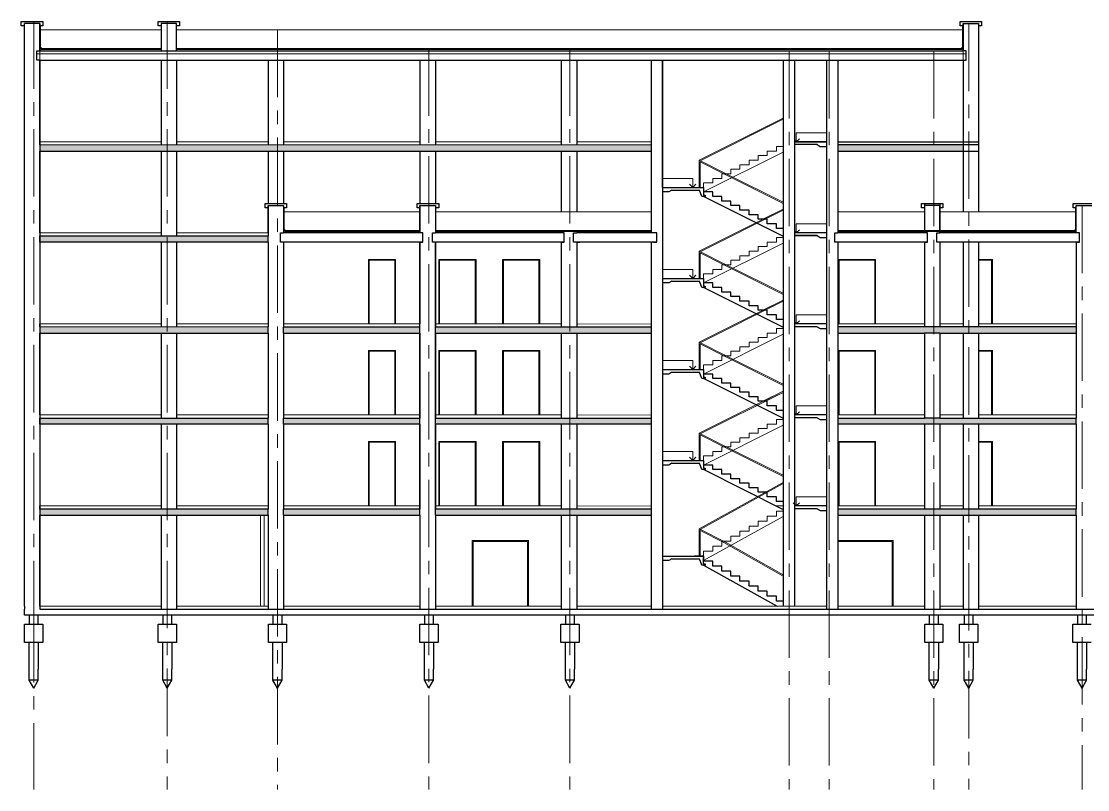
# Model space of a CAD drawing. Header units: millimetres. Extents: x -689206 to 4969298, y -1019800 to 703299.
# Drawn here: x -11501 to 23673, y -715104 to -689779 of the extents above; entities that cross this region are included whole.
import ezdxf

# ---------------------------------------------------------------- set-up
doc = ezdxf.new("R2010")
doc.units = ezdxf.units.MM
doc.linetypes.add('осеваяX2', pattern=[101.6, 63.5, -12.7, 12.7, -12.7])
doc.layers.add('РАЗМЕРЫ', color=7, linetype='Continuous', lineweight=9)
doc.layers.add('разрез1-1', color=7, linetype='Continuous')
pattern_1 = [(45, (-66165.89, -153604.33), (33.6759605, 123.478522), [158.75, -31.75, 0, -31.75])]

msp = doc.modelspace()

# ---------------------------------------------------------------- hatches: boundary and pattern name
at = {"layer": 'РАЗМЕРЫ', "lineweight": 15, "ltscale": 35}
h = msp.add_hatch(dxfattribs=at)
h.set_pattern_fill('ANSI36', color=256, scale=20)
h.set_pattern_definition(pattern_1)
h.paths.add_polyline_path([(-3361.7, -696854.3), (-10891.1, -696854.3), (-10891.1, -697054.3), (-3361.7, -697054.3)])
h.paths.add_polyline_path([(9273.8, -693857.1), (-10891.1, -693854.3), (-10891.1, -694054.3), (9273.8, -694054.3)])
h.paths.add_polyline_path([(19565.7, -693854.3), (15433.8, -693854.3), (15433.8, -694054.3), (19565.7, -694054.3)])
at = {"layer": 'РАЗМЕРЫ', "lineweight": 25, "ltscale": 35}
h = msp.add_hatch(dxfattribs=at)
h.set_pattern_fill('ANSI36', color=256, scale=20)
h.set_pattern_definition(pattern_1)
h.paths.add_polyline_path([(-3361.7, -705854.6), (-10891.1, -705854.3), (-10891.1, -706054.3), (-3361.7, -706055.2), (-3361.7, -706054.3)])
h.paths.add_polyline_path([(1648.3, -705854.8), (-2851.7, -705854.6), (-2851.7, -706054.3), (-2851.7, -706055.2), (1648.3, -706055.7)])
h.paths.add_polyline_path([(9273.8, -705855.1), (2166.3, -705854.8), (2166.3, -706055.8), (9273.8, -706056.6)])
h.paths.add_polyline_path([(9273.8, -702856.7), (2166.3, -702855.9), (2166.3, -703055.9), (9273.8, -703056.7)])
h.paths.add_polyline_path([(1648.3, -702855.8), (-2851.7, -702855.3), (-2851.7, -703055.3), (1648.3, -703055.8)])
h.paths.add_polyline_path([(-3361.7, -702855.2), (-10891.1, -702854.3), (-10891.1, -703054.3), (-3361.7, -703055.2), (-3361.7, -703054.3)])
h.paths.add_polyline_path([(-3361.7, -699855.3), (-10891.1, -699854.3), (-10891.1, -700054.3), (-3361.7, -700054.3)])
h.paths.add_polyline_path([(1648.3, -699855.9), (-2851.7, -699855.3), (-2851.7, -700054.3), (1648.3, -700054.3)])
h.paths.add_polyline_path([(9273.8, -699856.8), (2166.3, -699856), (2166.3, -700054.3), (9273.8, -700054.3)])
h = msp.add_hatch(dxfattribs=at)
h.set_pattern_fill('ANSI36', color=256, scale=20)
h.set_pattern_definition(pattern_1)
h.paths.add_polyline_path([(23298.4, -699854.3), (18798.3, -699854.3), (18288.3, -699854.3), (15433.8, -699854.3), (15433.8, -700054.3), (18288.3, -700054.3), (18798.3, -700054.3), (23298.4, -700054.3)])
h.paths.add_polyline_path([(23298.4, -702854.3), (18798.3, -702854.3), (18288.3, -702854.3), (15433.8, -702854.3), (15433.8, -703054.3), (18288.3, -703054.3), (18798.3, -703054.3), (23298.4, -703054.3)])
h.paths.add_polyline_path([(23298.4, -705854.3), (18229.3, -705854.3), (15433.8, -705854.3), (15433.8, -706054.3), (18798.3, -706054.3), (23298.4, -706054.3)])

# ---------------------------------------------------------------- linework, layer by layer
at = {"layer": 'РАЗМЕРЫ', "linetype": 'ByBlock', "lineweight": 30, "ltscale": 35}
for p, q in [((-11501.1, -689854.3), (-11501.1, -689779.3)), ((-11501.1, -689779.3), (-10891.1, -689779.3)), ((-11501.1, -689929.3), (-11501.1, -689854.3)), ((-11401.1, -689929.3), (-11501.1, -689929.3)), ((-10891.1, -689779.3), (-10791.1, -689779.3)), ((-10791.1, -689929.3), (-10891.1, -689929.3)), ((-10791.1, -689779.3), (-10791.1, -689929.3)), ((-6991.1, -689854.3), (-6991.1, -689779.3)), ((-6991.1, -689779.3), (-6381.1, -689779.3)), ((-6991.1, -689929.3), (-6991.1, -689854.3)), ((-6891.1, -689929.3), (-6991.1, -689929.3)), ((-6381.1, -689779.3), (-6281.1, -689779.3)), ((-6281.1, -689929.3), (-6381.1, -689929.3)), ((-6281.1, -689779.3), (-6281.1, -689929.3)), ((19465.7, -689854.3), (19465.7, -689779.3)), ((19465.7, -689779.3), (20075.7, -689779.3)), ((19465.7, -689929.3), (19465.7, -689854.3)), ((19565.7, -689929.3), (19465.7, -689929.3)), ((20075.7, -689779.3), (20175.7, -689779.3)), ((20175.7, -689929.3), (20075.7, -689929.3)), ((20175.7, -689779.3), (20175.7, -689929.3)), ((-3461.7, -695854.3), (-3461.7, -695779.3)), ((-3461.7, -695779.3), (-2851.7, -695779.3)), ((-3461.7, -695929.3), (-3461.7, -695854.3)), ((-3361.7, -695929.3), (-3461.7, -695929.3)), ((-2851.7, -695779.3), (-2751.7, -695779.3)), ((-2751.7, -695929.3), (-2851.7, -695929.3)), ((-2751.7, -695779.3), (-2751.7, -695929.3)), ((1556.3, -695854.3), (1556.3, -695779.3)), ((1556.3, -695779.3), (2166.3, -695779.3)), ((1556.3, -695929.3), (1556.3, -695854.3)), ((1648.3, -695929.3), (1556.3, -695929.3)), ((2166.3, -695779.3), (2266.3, -695779.3)), ((2266.3, -695929.3), (2166.3, -695929.3)), ((2266.3, -695779.3), (2266.3, -695929.3)), ((18188.3, -695854.3), (18188.3, -695779.3)), ((18188.3, -695779.3), (18798.3, -695779.3)), ((18188.3, -695929.3), (18188.3, -695854.3)), ((18288.3, -695929.3), (18188.3, -695929.3)), ((18798.3, -695779.3), (18898.3, -695779.3)), ((18898.3, -695929.3), (18798.3, -695929.3)), ((18898.3, -695779.3), (18898.3, -695929.3)), ((23198.4, -695854.3), (23198.4, -695779.3)), ((23198.4, -695779.3), (23808.4, -695779.3)), ((23198.4, -695929.3), (23198.4, -695854.3)), ((23298.4, -695929.3), (23198.4, -695929.3)), ((11003.8, -707657.1), (11003.8, -707404.3))]:
    msp.add_line(p, q, dxfattribs=at)
at = {"layer": 'РАЗМЕРЫ', "lineweight": 30, "ltscale": 35}
for p, q in [((-11401.1, -709054.3), (-11401.1, -689854.3)), ((-10891.1, -689854.3), (-11401.1, -689854.3)), ((-10891.1, -689854.3), (-10891.1, -690754.3)), ((-10891.1, -690754.3), (-10891.1, -689854.3)), ((-6381.1, -689854.3), (-6891.1, -689854.3)), ((-6891.1, -689854.3), (-6891.1, -690754.3)), ((-6381.1, -690754.3), (-6381.1, -689854.3)), ((19565.7, -689854.3), (20075.7, -689854.3)), ((19565.7, -689929.3), (19565.7, -689854.3)), ((19565.7, -689854.3), (19565.7, -690754.3)), ((20075.7, -689854.3), (20075.7, -696054.3)), ((-10991.1, -691054.3), (-10991.1, -690754.3)), ((-10991.1, -690754.3), (-10891.1, -690754.3)), ((-10891.1, -690754.3), (-10891.1, -690654.3)), ((-10891.1, -690754.3), (-6381.1, -690754.3)), ((-6381.1, -690754.3), (-2851.7, -690754.3)), ((-2851.7, -690754.3), (19565.7, -690754.3)), ((19565.7, -690754.3), (19565.7, -690654.3)), ((19665.7, -690754.3), (19565.7, -690754.3)), ((19665.7, -691054.3), (19665.7, -690754.3)), ((-10891.1, -691054.3), (-10991.1, -691054.3)), ((-10891.1, -691054.3), (-10891.1, -709054.3)), ((-10891.1, -693754.3), (-10891.1, -691054.3)), ((-10891.1, -691054.3), (19565.7, -691054.3)), ((-6891.1, -691054.3), (-6891.1, -693854.3)), ((-6381.1, -691054.3), (-6381.1, -693854.3)), ((-3361.7, -691054.3), (-3361.7, -693854.3)), ((-2851.7, -691054.3), (-2851.7, -693854.3)), ((1648.3, -691054.3), (1648.3, -693854.3)), ((2166.3, -691054.3), (2166.3, -693854.3)), ((6308.3, -691054.3), (6308.3, -693854.3)), ((6818.3, -691054.3), (6818.3, -693854.3)), ((9273.8, -691054.3), (9273.8, -696754.3)), ((9653.8, -695254.3), (9653.8, -691054.3)), ((9653.8, -691054.3), (9653.8, -709054.3)), ((13624.1, -691054.3), (13624.1, -709054.3)), ((13625.1, -691054.3), (13625.1, -709054.3)), ((14002.5, -691054.3), (14002.5, -709054.3)), ((15053.8, -691054.3), (15053.8, -709054.3)), ((15433.8, -691054.3), (15433.8, -696754.3)), ((19565.7, -691054.3), (19565.7, -696054.3)), ((19565.7, -691054.3), (19665.7, -691054.3)), ((-10891.1, -693854.3), (-10891.1, -693754.3)), ((9273.8, -693857.1), (-10891.1, -693854.3)), ((13624.1, -693754.3), (13625.1, -693754.3)), ((14002.5, -693754.3), (15053.8, -693754.3)), ((15433.8, -693754.3), (20075.7, -693754.3)), ((20075.7, -693854.3), (15433.8, -693854.3)), ((-10891.1, -696754.3), (-10891.1, -694054.3)), ((-10891.1, -694054.3), (9273.8, -694054.3)), ((-6891.1, -694054.3), (-6891.1, -696854.3)), ((-6381.1, -694054.3), (-6381.1, -696854.3)), ((-3361.7, -694054.3), (-3361.7, -695779.3)), ((-2851.7, -694054.3), (-2851.7, -695779.3)), ((1648.3, -694054.3), (1648.3, -695779.3)), ((2166.3, -694054.3), (2166.3, -695779.3)), ((6308.3, -694054.3), (6308.3, -696054.3)), ((6818.3, -694054.3), (6818.3, -696054.3)), ((15433.8, -694054.3), (20075.7, -694054.3)), ((-3361.7, -695854.3), (-3361.7, -696854.3)), ((-3361.7, -696754.3), (-3361.7, -695854.3)), ((-3361.7, -695854.3), (-2851.7, -695854.3)), ((-2851.7, -695854.3), (-2851.7, -696754.3)), ((1648.3, -695854.3), (1648.3, -696754.3)), ((1648.3, -696754.3), (1648.3, -695854.3)), ((1648.3, -695854.3), (2166.3, -695854.3)), ((1656.3, -695854.3), (2166.3, -695854.3)), ((2166.3, -695854.3), (2166.3, -696754.3)), ((18288.3, -695779.3), (18288.3, -696754.3)), ((18798.3, -695854.3), (18288.3, -695854.3)), ((18798.3, -695779.3), (18798.3, -696754.3)), ((18798.3, -696754.3), (18798.3, -695854.3)), ((23298.4, -696754.3), (23298.4, -695854.3)), ((23298.4, -695854.3), (23808.4, -695854.3)), ((-2951.7, -697054.3), (-2951.7, -696754.3)), ((-2951.7, -696754.3), (-2851.7, -696754.3)), ((1648.3, -696754.3), (-2851.7, -696754.3)), ((1748.3, -696754.3), (1648.3, -696754.3)), ((1748.3, -697054.3), (1748.3, -696754.3)), ((2066.3, -697054.3), (2066.3, -696754.3)), ((2066.3, -696754.3), (2166.3, -696754.3)), ((6308.3, -696754.3), (2166.3, -696754.3)), ((6408.3, -696754.3), (6308.3, -696754.3)), ((6408.3, -697054.3), (6408.3, -696754.3)), ((6718.3, -697054.3), (6718.3, -696754.3)), ((6718.3, -696754.3), (6818.3, -696754.3)), ((9353.8, -696754.3), (6818.3, -696754.3)), ((9456.5, -696754.3), (9353.8, -696754.3)), ((9456.5, -697054.3), (9456.5, -696754.3)), ((15053.8, -696754.3), (15053.8, -696904.3)), ((15333.8, -697054.3), (15333.8, -696754.3)), ((15333.8, -696754.3), (15433.8, -696754.3)), ((18388.3, -696754.3), (15433.8, -696754.3)), ((18388.3, -697054.3), (18388.3, -696754.3)), ((18698.3, -697054.3), (18698.3, -696754.3)), ((18698.3, -696754.3), (18798.3, -696754.3)), ((23398.4, -696754.3), (18798.3, -696754.3)), ((23398.4, -697054.3), (23398.4, -696754.3)), ((-10891.1, -697054.3), (-10891.1, -696854.3)), ((-10891.1, -696854.3), (-3361.7, -696854.3)), ((-3361.7, -697054.3), (-10891.1, -697054.3)), ((-6891.1, -697054.3), (-6891.1, -699854.3)), ((-6381.1, -697054.3), (-6381.1, -699854.3)), ((-3361.7, -697054.3), (-3361.7, -696854.3)), ((-3361.7, -697054.3), (-3361.7, -699854.3)), ((-2851.7, -697054.3), (-2951.7, -697054.3)), ((-2851.7, -697054.3), (-2851.7, -699854.3)), ((1748.3, -697054.3), (-2851.7, -697054.3)), ((1648.3, -697054.3), (1648.3, -699754.3)), ((1648.3, -697054.3), (1748.3, -697054.3)), ((1648.3, -706055.7), (1648.3, -697054.3)), ((2166.3, -697054.3), (2066.3, -697054.3)), ((2166.3, -697054.3), (2166.3, -699854.3)), ((6408.3, -697054.3), (2166.3, -697054.3)), ((2166.3, -706055.8), (2166.3, -697054.3)), ((6308.3, -697054.3), (6208.3, -697054.3)), ((6308.3, -697054.3), (6308.3, -699854.3)), ((6308.3, -697054.3), (6408.3, -697054.3)), ((9353.8, -697054.3), (6718.3, -697054.3)), ((6818.3, -697054.3), (6718.3, -697054.3)), ((6818.3, -697054.3), (6818.3, -699854.3)), ((6818.3, -697054.3), (6918.3, -697054.3)), ((9273.8, -697054.3), (9273.8, -709054.3)), ((9456.5, -697054.3), (9353.8, -697054.3)), ((9356.5, -697054.3), (9456.5, -697054.3)), ((13625.1, -697054.3), (13624.1, -697054.3)), ((15433.8, -697054.3), (15333.8, -697054.3)), ((18388.3, -697054.3), (15433.8, -697054.3)), ((15433.8, -697054.3), (15433.8, -709054.3)), ((18288.3, -697054.3), (18288.3, -699854.3)), ((18288.3, -697054.3), (18388.3, -697054.3)), ((18798.3, -697054.3), (18698.3, -697054.3)), ((18798.3, -697054.3), (18798.3, -699854.3)), ((23398.4, -697054.3), (18798.3, -697054.3)), ((19565.7, -697054.3), (19565.7, -699854.3)), ((20075.7, -697054.3), (20075.7, -699854.3)), ((23298.4, -697054.3), (23298.4, -699854.3)), ((23298.4, -697054.3), (23398.4, -697054.3)), ((-10891.1, -699854.3), (-10891.1, -699754.3)), ((-3361.7, -699855.3), (-10891.1, -699854.3)), ((-3361.7, -700054.3), (-3361.7, -699855.3)), ((1648.3, -699855.9), (-2851.7, -699855.3)), ((-2851.7, -700054.3), (-2851.7, -699855.3)), ((9273.8, -699856.8), (2166.3, -699856)), ((15053.8, -699753.8), (15053.8, -699903.8)), ((18288.3, -699854.3), (15433.8, -699854.3)), ((18798.3, -699854.3), (18288.3, -699854.3)), ((23298.4, -699854.3), (18798.3, -699854.3)), ((23298.4, -699854.3), (23298.4, -700054.3)), ((-10891.1, -702754.3), (-10891.1, -700054.3)), ((-10891.1, -700054.3), (-3361.7, -700054.3)), ((-6891.1, -700054.3), (-6891.1, -702854.3)), ((-6381.1, -700054.3), (-6381.1, -702854.3)), ((-3361.7, -700054.3), (-3361.7, -702854.3)), ((-2851.7, -700054.3), (-2851.7, -702854.3)), ((-2851.7, -700054.3), (1648.3, -700054.3)), ((1648.3, -700054.3), (1648.3, -702854.3)), ((2166.3, -700054.3), (2166.3, -702854.3)), ((2166.3, -700054.3), (9273.8, -700054.3)), ((6308.3, -700054.3), (6308.3, -702854.3)), ((6818.3, -700054.3), (6818.3, -702854.3)), ((15433.8, -700054.3), (18288.3, -700054.3)), ((18288.3, -700054.3), (18288.3, -702854.3)), ((18798.3, -700054.3), (18288.3, -700054.3)), ((18798.3, -700054.3), (18798.3, -702854.3)), ((18798.3, -700054.3), (23298.4, -700054.3)), ((19565.7, -700054.3), (19565.7, -702854.3)), ((20075.7, -700054.3), (20075.7, -702854.3)), ((23298.4, -700054.3), (23298.4, -702854.3)), ((15053.8, -702753.8), (15053.8, -702903.8)), ((-10891.1, -703054.3), (-10891.1, -702854.3)), ((-10891.1, -702854.3), (-3361.7, -702855.2)), ((-3361.7, -703055.2), (-10891.1, -703054.3)), ((-6891.1, -703054.3), (-6891.1, -705854.3)), ((-6381.1, -703054.3), (-6381.1, -705854.3)), ((-3361.7, -703055.2), (-3361.7, -702855.2)), ((-3361.7, -703054.3), (-3361.7, -705854.3)), ((-2851.7, -703055.3), (-2851.7, -702854.3)), ((-2851.7, -702855.3), (1648.3, -702855.8)), ((-2851.7, -703054.3), (-2851.7, -705854.3)), ((1648.3, -703055.8), (-2851.7, -703055.3)), ((1648.3, -703054.3), (1648.3, -705854.3)), ((2166.3, -702855.9), (9273.8, -702856.7)), ((2166.3, -703054.3), (2166.3, -705854.3)), ((9273.8, -703056.7), (2166.3, -703055.9)), ((6308.3, -703054.3), (6308.3, -705854.3)), ((6818.3, -703054.3), (6818.3, -705854.3)), ((15433.8, -702854.3), (18288.3, -702854.3)), ((18288.3, -703054.3), (15433.8, -703054.3)), ((18798.3, -702854.3), (18288.3, -702854.3)), ((18288.3, -703054.3), (18288.3, -705854.3)), ((18798.3, -703054.3), (18288.3, -703054.3)), ((18798.3, -702854.3), (23298.4, -702854.3)), ((18798.3, -703054.3), (18798.3, -705854.3)), ((23298.4, -703054.3), (18798.3, -703054.3)), ((19565.7, -703054.3), (19565.7, -705854.3)), ((20075.7, -703054.3), (20075.7, -705854.3)), ((23298.4, -703054.3), (23298.4, -702854.3)), ((23298.4, -703054.3), (23298.4, -705854.3)), ((-10891.1, -705854.3), (-10891.1, -705754.3)), ((-3361.7, -705854.6), (-10891.1, -705854.3)), ((-3361.7, -706055.2), (-3361.7, -705854.6)), ((1648.3, -705854.8), (-2851.7, -705854.6)), ((-2851.7, -706054.3), (-2851.7, -705854.6)), ((9273.8, -705855.1), (2166.3, -705854.8)), ((15053.8, -705753.8), (15053.8, -705903.8)), ((18288.3, -705854.3), (15433.8, -705854.3)), ((23298.4, -705854.3), (18229.3, -705854.3)), ((23298.4, -706054.3), (23298.4, -705854.3)), ((-10891.1, -709054.3), (-10891.1, -706054.3)), ((-10891.1, -706054.3), (-3361.7, -706055.2)), ((-6891.1, -706054.3), (-6891.1, -709054.3)), ((-6381.1, -706054.3), (-6381.1, -709054.3)), ((-3361.7, -706054.3), (-3361.7, -709054.3)), ((-2851.7, -706054.3), (-2851.7, -709054.3)), ((-2851.7, -706055.2), (1648.3, -706055.7)), ((1648.3, -706054.3), (1648.3, -709054.3)), ((2166.3, -706054.3), (2166.3, -709054.3)), ((2166.3, -706055.8), (9273.8, -706056.6)), ((6308.3, -706054.3), (6308.3, -709054.3)), ((6818.3, -706054.3), (6818.3, -709054.3)), ((15433.8, -706054.3), (18798.3, -706054.3)), ((18288.3, -706054.3), (18288.3, -709054.3)), ((18798.3, -706054.3), (18798.3, -709054.3)), ((18798.3, -706054.3), (23298.4, -706054.3)), ((19565.7, -706054.3), (19565.7, -709054.3)), ((20075.7, -706054.3), (20075.7, -709054.3)), ((23298.4, -706054.3), (23298.4, -709054.3)), ((11003.8, -707404.3), (10703.8, -707404.3)), ((11000.8, -707707.1), (13433, -709054.3)), ((11003.8, -707569.3), (11003.8, -707404.3)), ((11003.8, -707404.3), (11003.8, -707554.3)), ((11303.8, -707569.3), (11003.8, -707569.3)), ((11303.8, -707734.3), (11303.8, -707569.3)), ((11603.8, -707734.3), (11303.8, -707734.3)), ((11603.8, -707899.3), (11603.8, -707734.3)), ((11903.8, -707899.3), (11603.8, -707899.3)), ((11903.8, -708064.3), (11903.8, -707899.3)), ((12203.8, -708064.3), (11903.8, -708064.3)), ((12203.8, -708229.3), (12203.8, -708064.3)), ((12503.8, -708229.3), (12203.8, -708229.3)), ((12503.8, -708394.3), (12503.8, -708229.3)), ((12803.8, -708394.3), (12503.8, -708394.3)), ((12803.8, -708559.3), (12803.8, -708394.3)), ((13103.8, -708559.3), (12803.8, -708559.3)), ((13103.8, -708724.3), (13103.8, -708559.3)), ((13403.8, -708724.3), (13103.8, -708724.3)), ((13403.8, -708889.3), (13403.8, -708724.3)), ((-11401.1, -709054.3), (-11401.1, -709154.3)), ((-11401.1, -709054.3), (-11401.1, -709154.3)), ((-10891.1, -709054.3), (-10891.1, -709154.3)), ((-6891.1, -709054.3), (-6891.1, -709154.3)), ((-6381.1, -709054.3), (-6381.1, -709154.3)), ((-3361.7, -709054.3), (-3361.7, -709154.3)), ((-2851.7, -709054.3), (-2851.7, -709154.3)), ((1648.3, -709054.3), (1648.3, -709154.3)), ((2166.3, -709054.3), (2166.3, -709154.3)), ((6308.3, -709054.3), (6308.3, -709154.3)), ((6818.3, -709054.3), (6818.3, -709154.3)), ((9273.8, -709054.3), (9273.8, -709154.3)), ((9653.8, -709054.3), (9653.8, -709154.3)), ((13625.1, -708889.3), (13403.8, -708889.3)), ((15053.8, -709054.3), (15053.8, -709154.3)), ((15433.8, -709054.3), (15433.8, -709154.3)), ((18288.3, -709054.3), (18288.3, -709154.3)), ((18798.3, -709054.3), (18798.3, -709154.3)), ((19565.7, -709054.3), (19565.7, -709154.3)), ((20075.7, -709054.3), (20075.7, -709154.3)), ((23298.4, -709054.3), (23298.4, -709154.3)), ((-11401.1, -709354.3), (-11401.1, -709154.3)), ((36610.6, -709354.3), (-11401.1, -709354.3)), ((-11241.1, -709354.3), (-11241.1, -709654.3)), ((-10941.1, -709654.3), (-10941.1, -709354.3)), ((-10891.1, -709154.3), (40839.4, -709154.3)), ((-6836.1, -709354.3), (-6836.1, -709654.3)), ((-6536.1, -709654.3), (-6536.1, -709354.3)), ((-3201.7, -709354.3), (-3201.7, -709654.3)), ((-2901.7, -709654.3), (-2901.7, -709354.3)), ((1794.4, -709354.3), (1794.4, -709654.3)), ((2094.4, -709654.3), (2094.4, -709354.3)), ((6445.7, -709354.3), (6445.7, -709654.3)), ((6745.7, -709654.3), (6745.7, -709354.3)), ((18448.3, -709354.3), (18448.3, -709654.3)), ((18748.3, -709654.3), (18748.3, -709354.3)), ((19598, -709354.3), (19598, -709654.3)), ((19898, -709654.3), (19898, -709354.3)), ((23338.4, -709354.3), (23338.4, -709654.3)), ((23638.4, -709654.3), (23638.4, -709354.3)), ((-11391.1, -710254.3), (-11391.1, -709654.3)), ((-11391.1, -709654.3), (-11241.1, -709654.3)), ((-11241.1, -709654.3), (-11091.1, -709654.3)), ((-11091.1, -709654.3), (-10791.1, -709654.3)), ((-10791.1, -709654.3), (-10791.1, -710254.3)), ((-6986.1, -710254.3), (-6986.1, -709654.3)), ((-6986.1, -709654.3), (-6836.1, -709654.3)), ((-6836.1, -709654.3), (-6686.1, -709654.3)), ((-6686.1, -709654.3), (-6386.1, -709654.3)), ((-6386.1, -709654.3), (-6386.1, -710254.3)), ((-3351.7, -710254.3), (-3351.7, -709654.3)), ((-3351.7, -709654.3), (-3201.7, -709654.3)), ((-3201.7, -709654.3), (-3051.7, -709654.3)), ((-3051.7, -709654.3), (-2751.7, -709654.3)), ((-2751.7, -709654.3), (-2751.7, -710254.3)), ((1644.4, -710254.3), (1644.4, -709654.3)), ((1644.4, -709654.3), (1794.4, -709654.3)), ((1794.4, -709654.3), (1944.4, -709654.3)), ((1944.4, -709654.3), (2244.4, -709654.3)), ((2244.4, -709654.3), (2244.4, -710254.3)), ((6295.7, -710254.3), (6295.7, -709654.3)), ((6295.7, -709654.3), (6445.7, -709654.3)), ((6445.7, -709654.3), (6595.7, -709654.3)), ((6595.7, -709654.3), (6895.7, -709654.3)), ((6895.7, -709654.3), (6895.7, -710254.3)), ((18298.3, -710254.3), (18298.3, -709654.3)), ((18298.3, -709654.3), (18448.3, -709654.3)), ((18448.3, -709654.3), (18598.3, -709654.3)), ((18598.3, -709654.3), (18898.3, -709654.3)), ((18898.3, -709654.3), (18898.3, -710254.3)), ((19448, -710254.3), (19448, -709654.3)), ((19448, -709654.3), (19598, -709654.3)), ((19598, -709654.3), (19748, -709654.3)), ((19748, -709654.3), (20048, -709654.3)), ((20048, -709654.3), (20048, -710254.3)), ((23188.4, -710254.3), (23188.4, -709654.3)), ((23188.4, -709654.3), (23338.4, -709654.3)), ((23338.4, -709654.3), (23488.4, -709654.3)), ((23488.4, -709654.3), (23788.4, -709654.3)), ((-10791.1, -710254.3), (-11391.1, -710254.3)), ((-11241.1, -711121.1), (-11241.1, -710254.3)), ((-10941.1, -710254.3), (-10941.1, -711133.1)), ((-6386.1, -710254.3), (-6986.1, -710254.3)), ((-6836.1, -711121.1), (-6836.1, -710254.3)), ((-6536.1, -710254.3), (-6536.1, -711133.1)), ((-2751.7, -710254.3), (-3351.7, -710254.3)), ((-3201.7, -711121.1), (-3201.7, -710254.3)), ((-2901.7, -710254.3), (-2901.7, -711133.1)), ((2244.4, -710254.3), (1644.4, -710254.3)), ((1794.4, -711121.1), (1794.4, -710254.3)), ((2094.4, -710254.3), (2094.4, -711133.1)), ((6895.7, -710254.3), (6295.7, -710254.3)), ((6445.7, -711121.1), (6445.7, -710254.3)), ((6745.7, -710254.3), (6745.7, -711133.1)), ((18898.3, -710254.3), (18298.3, -710254.3)), ((18448.3, -711121.1), (18448.3, -710254.3)), ((18748.3, -710254.3), (18748.3, -711133.1)), ((20048, -710254.3), (19448, -710254.3)), ((19598, -711121.1), (19598, -710254.3)), ((19898, -710254.3), (19898, -711133.1)), ((23788.4, -710254.3), (23188.4, -710254.3)), ((23338.4, -711121.1), (23338.4, -710254.3)), ((23638.4, -710254.3), (23638.4, -711133.1)), ((-11241.1, -711494.5), (-11241.1, -711121.1)), ((-10941.1, -711494.5), (-10941.1, -711133.1)), ((-6836.1, -711494.5), (-6836.1, -711121.1)), ((-6536.1, -711494.5), (-6536.1, -711133.1)), ((-3201.7, -711494.5), (-3201.7, -711121.1)), ((-2901.7, -711494.5), (-2901.7, -711133.1)), ((1794.4, -711494.5), (1794.4, -711121.1)), ((2094.4, -711494.5), (2094.4, -711133.1)), ((6445.7, -711494.5), (6445.7, -711121.1)), ((6745.7, -711494.5), (6745.7, -711133.1)), ((18448.3, -711494.5), (18448.3, -711121.1)), ((18748.3, -711494.5), (18748.3, -711133.1)), ((19598, -711494.5), (19598, -711121.1)), ((19898, -711494.5), (19898, -711133.1)), ((23338.4, -711494.5), (23338.4, -711121.1)), ((23638.4, -711494.5), (23638.4, -711133.1)), ((-11091.1, -711754.3), (-11241.1, -711494.5)), ((-10941.1, -711494.5), (-11241.1, -711494.5)), ((-11091.1, -711754.3), (-10941.1, -711494.5)), ((-6686.1, -711754.3), (-6836.1, -711494.5)), ((-6536.1, -711494.5), (-6836.1, -711494.5)), ((-6686.1, -711754.3), (-6536.1, -711494.5)), ((-3051.7, -711754.3), (-3201.7, -711494.5)), ((-2901.7, -711494.5), (-3201.7, -711494.5)), ((-3051.7, -711754.3), (-2901.7, -711494.5)), ((1944.4, -711754.3), (1794.4, -711494.5)), ((2094.4, -711494.5), (1794.4, -711494.5)), ((1944.4, -711754.3), (2094.4, -711494.5)), ((6595.7, -711754.3), (6445.7, -711494.5)), ((6745.7, -711494.5), (6445.7, -711494.5)), ((6595.7, -711754.3), (6745.7, -711494.5)), ((18598.3, -711754.3), (18448.3, -711494.5)), ((18748.3, -711494.5), (18448.3, -711494.5)), ((18598.3, -711754.3), (18748.3, -711494.5)), ((19748, -711754.3), (19598, -711494.5)), ((19898, -711494.5), (19598, -711494.5)), ((19748, -711754.3), (19898, -711494.5)), ((23488.4, -711754.3), (23338.4, -711494.5)), ((23638.4, -711494.5), (23338.4, -711494.5)), ((23488.4, -711754.3), (23638.4, -711494.5))]:
    msp.add_line(p, q, dxfattribs=at)
at = {"layer": 'РАЗМЕРЫ', "linetype": 'осеваяX2', "lineweight": 5, "ltscale": 35}
for p, q in [((-11091.1, -689779.3), (-11091.1, -709354.3)), ((-6686.1, -689779.3), (-6686.1, -715104.3)), ((-3051.7, -690054.3), (-3051.7, -715104.3)), ((19748, -689854.3), (19748, -715104.3)), ((1944.4, -690669.3), (1944.4, -715104.3)), ((6595.7, -690669.3), (6595.7, -715104.3)), ((13828.3, -690754.3), (13828.3, -715104.3)), ((15148.3, -690754.3), (15148.3, -715104.3)), ((18598.3, -690754.3), (18598.3, -715104.3)), ((23488.4, -695854.3), (23488.4, -715104.3)), ((-11091.1, -709354.3), (-11091.1, -715104.3))]:
    msp.add_line(p, q, dxfattribs=at)
at = {"layer": 'РАЗМЕРЫ', "lineweight": 15, "ltscale": 35}
for p, q in [((-10891.1, -691054.3), (-10891.1, -690754.3)), ((19565.7, -691054.3), (19565.7, -690754.3)), ((-6381.1, -690854.3), (-10991.1, -690854.3)), ((19665.7, -690854.3), (-6381.1, -690854.3)), ((9653.8, -691054.3), (9397.8, -691052.6)), ((-10891.1, -693754.3), (-6891.1, -693754.3)), ((-6381.1, -693754.3), (-3361.7, -693754.3)), ((-2851.7, -693754.3), (1648.3, -693754.3)), ((2166.3, -693754.3), (6308.3, -693754.3)), ((6818.3, -693754.3), (9273.8, -693754.3)), ((-6891.1, -696754.3), (-10891.1, -696754.3)), ((-3361.7, -696754.3), (-6381.1, -696754.3)), ((-2851.7, -696754.3), (-2851.7, -696654.3)), ((-10891.1, -699754.3), (-6891.1, -699754.3)), ((-6381.1, -699754.3), (-3361.7, -699754.3)), ((-2851.7, -699754.3), (1648.3, -699754.3)), ((2166.3, -699754.3), (6308.3, -699754.3)), ((6818.3, -699754.3), (9273.8, -699756.8)), ((15433.8, -699754.3), (18288.3, -699754.3)), ((18798.3, -699754.3), (19565.7, -699754.3)), ((20075.7, -699754.3), (23298.4, -699754.3)), ((-6891.1, -702754.3), (-10891.1, -702754.3)), ((-3361.7, -702754.3), (-6381.1, -702754.3)), ((1648.3, -702754.3), (-2851.7, -702754.3)), ((6308.3, -702754.3), (2166.3, -702754.3)), ((9273.8, -702756.7), (6818.3, -702754.3)), ((18288.3, -702754.3), (15433.8, -702754.3)), ((19565.7, -702754.3), (18798.3, -702754.3)), ((23298.4, -702754.3), (20075.7, -702754.3)), ((-10891.1, -705754.3), (-6891.1, -705754.3)), ((-6381.1, -705754.3), (-3361.7, -705754.3)), ((-2851.7, -705754.3), (1648.3, -705754.3)), ((2166.3, -705754.3), (6308.3, -705754.3)), ((6818.3, -705754.3), (9273.8, -705756.5)), ((13403.8, -706084.3), (13403.8, -705919.3)), ((13403.8, -705919.3), (13625.1, -705919.3)), ((15433.8, -705754.3), (18288.3, -705754.3)), ((18798.3, -705754.3), (19565.7, -705754.3)), ((20075.7, -705754.3), (23298.4, -705754.3)), ((-3609.4, -706055.1), (-3609.4, -709054.3)), ((-3489.4, -706055.1), (-3489.4, -709054.3)), ((11003.8, -707554.3), (13625.1, -706101.9)), ((12803.8, -706414.3), (12803.8, -706249.3)), ((12803.8, -706249.3), (13103.8, -706249.3)), ((13103.8, -706249.3), (13103.8, -706084.3)), ((13103.8, -706084.3), (13403.8, -706084.3)), ((12203.8, -706744.3), (12203.8, -706579.3)), ((12203.8, -706579.3), (12503.8, -706579.3)), ((12503.8, -706579.3), (12503.8, -706414.3)), ((12503.8, -706414.3), (12803.8, -706414.3)), ((3398.8, -706894.3), (3368.8, -706894.3)), ((3368.8, -706894.3), (3368.8, -709054.3)), ((5228.8, -706894.3), (3398.8, -706894.3)), ((5198.8, -706924.3), (3398.8, -706924.3)), ((3398.8, -706924.3), (3398.8, -709054.3)), ((5198.8, -709054.3), (5198.8, -706924.3)), ((5228.8, -706924.3), (5228.8, -706894.3)), ((5228.8, -709054.3), (5228.8, -706924.3)), ((11603.8, -707074.3), (11603.8, -706909.3)), ((11603.8, -706909.3), (11903.8, -706909.3)), ((11903.8, -706909.3), (11903.8, -706744.3)), ((11903.8, -706744.3), (12203.8, -706744.3)), ((17253.3, -706894.3), (15433.8, -706894.3)), ((17223.3, -706924.3), (15433.8, -706924.3)), ((17223.3, -709054.3), (17223.3, -706924.3)), ((17253.3, -706924.3), (17253.3, -706894.3)), ((17253.3, -709054.3), (17253.3, -706924.3)), ((11003.8, -707404.3), (11003.8, -707239.3)), ((11003.8, -707239.3), (11303.8, -707239.3)), ((11303.8, -707239.3), (11303.8, -707074.3)), ((11303.8, -707074.3), (11603.8, -707074.3)), ((-10891.1, -709054.3), (-6891.1, -709054.3)), ((-6381.1, -709054.3), (-3361.7, -709054.3)), ((-2851.7, -709054.3), (1648.3, -709054.3)), ((2166.3, -709054.3), (6308.3, -709054.3)), ((5198.8, -709054.3), (5228.8, -709054.3)), ((6818.3, -709054.3), (9273.8, -709054.3)), ((9653.8, -709054.3), (15053.8, -709054.3)), ((15433.8, -709054.3), (18288.3, -709054.3)), ((17223.3, -709054.3), (17253.3, -709054.3)), ((18798.3, -709054.3), (19565.7, -709054.3)), ((20075.7, -709054.3), (23298.4, -709054.3))]:
    msp.add_line(p, q, dxfattribs=at)
at = {"layer": 'РАЗМЕРЫ', "lineweight": 18, "ltscale": 35}
for p, q in [((-54, -697624.3), (-54, -699754.3)), ((-54, -697624.3), (-54, -699754.3)), ((846, -697624.3), (-54, -697624.3)), ((-54, -697624.3), (-54, -697654.3)), ((-24, -697654.3), (816, -697654.3)), ((-24, -697654.3), (-24, -699754.3)), ((816, -697654.3), (816, -699754.3)), ((846, -697624.3), (846, -699754.3)), ((846, -697624.3), (846, -699754.3)), ((846, -699754.3), (846, -697624.3)), ((3467.3, -697624.3), (2267.3, -697624.3)), ((2267.3, -697624.3), (2267.3, -699754.3)), ((3467.3, -697654.3), (2297.3, -697654.3)), ((2297.3, -697654.3), (2297.3, -699754.3)), ((3497.3, -697624.3), (3467.3, -697624.3)), ((3467.3, -697654.3), (3467.3, -699754.3)), ((3467.3, -699754.3), (3467.3, -697654.3)), ((3497.3, -699754.3), (3497.3, -697624.3)), ((5571.5, -697624.3), (4371.5, -697624.3)), ((4371.5, -697624.3), (4371.5, -699754.3)), ((5571.5, -697654.3), (4401.5, -697654.3)), ((4401.5, -697654.3), (4401.5, -699754.3)), ((5601.5, -697624.3), (5571.5, -697624.3)), ((5571.5, -697654.3), (5571.5, -699754.3)), ((5571.5, -699754.3), (5571.5, -697654.3)), ((5601.5, -699754.3), (5601.5, -697624.3)), ((16648.7, -697624.3), (15448.7, -697624.3)), ((15448.7, -697624.3), (15448.7, -699754.3)), ((16648.7, -697654.3), (15478.7, -697654.3)), ((15478.7, -697654.3), (15478.7, -699754.3)), ((16678.7, -697624.3), (16648.7, -697624.3)), ((16648.7, -697654.3), (16648.7, -699754.3)), ((16648.7, -699754.3), (16648.7, -697654.3)), ((16678.7, -699754.3), (16678.7, -697624.3)), ((20530.3, -697624.3), (20075.7, -697624.3)), ((20075.7, -697654.3), (20500.3, -697654.3)), ((20500.3, -697654.3), (20500.3, -699754.3)), ((20530.3, -697624.3), (20530.3, -699754.3)), ((20530.3, -697624.3), (20530.3, -699754.3)), ((20530.3, -699754.3), (20530.3, -697624.3)), ((-54, -700624.3), (-54, -702754.3)), ((-54, -700624.3), (-54, -702754.3)), ((846, -700624.3), (-54, -700624.3)), ((-54, -700624.3), (-54, -700654.3)), ((-24, -700654.3), (816, -700654.3)), ((-24, -700654.3), (-24, -702754.3)), ((816, -700654.3), (816, -702754.3)), ((846, -700624.3), (846, -702754.3)), ((846, -700624.3), (846, -702754.3)), ((846, -702754.3), (846, -700624.3)), ((3467.3, -700624.3), (2267.3, -700624.3)), ((2267.3, -700624.3), (2267.3, -702754.3)), ((3467.3, -700654.3), (2297.3, -700654.3)), ((2297.3, -700654.3), (2297.3, -702754.3)), ((3497.3, -700624.3), (3467.3, -700624.3)), ((3467.3, -700654.3), (3467.3, -702754.3)), ((3467.3, -702754.3), (3467.3, -700654.3)), ((3497.3, -702754.3), (3497.3, -700624.3)), ((5571.5, -700624.3), (4371.5, -700624.3)), ((4371.5, -700624.3), (4371.5, -702754.3)), ((5571.5, -700654.3), (4401.5, -700654.3)), ((4401.5, -700654.3), (4401.5, -702754.3)), ((5601.5, -700624.3), (5571.5, -700624.3)), ((5571.5, -700654.3), (5571.5, -702754.3)), ((5571.5, -702754.3), (5571.5, -700654.3)), ((5601.5, -702754.3), (5601.5, -700624.3)), ((16648.7, -700624.3), (15448.7, -700624.3)), ((15448.7, -700624.3), (15448.7, -702754.3)), ((16648.7, -700654.3), (15478.7, -700654.3)), ((15478.7, -700654.3), (15478.7, -702754.3)), ((16678.7, -700624.3), (16648.7, -700624.3)), ((16648.7, -700654.3), (16648.7, -702754.3)), ((16648.7, -702754.3), (16648.7, -700654.3)), ((16678.7, -702754.3), (16678.7, -700624.3)), ((20530.3, -700624.3), (20075.7, -700624.3)), ((20075.7, -700654.3), (20500.3, -700654.3)), ((20500.3, -700654.3), (20500.3, -702754.3)), ((20530.3, -700624.3), (20530.3, -702754.3)), ((20530.3, -700624.3), (20530.3, -702754.3)), ((20530.3, -702754.3), (20530.3, -700624.3)), ((-54, -703624.3), (-54, -705754.3)), ((-54, -703624.3), (-54, -705754.3)), ((846, -703624.3), (-54, -703624.3)), ((-54, -703624.3), (-54, -703654.3)), ((-24, -703654.3), (816, -703654.3)), ((-24, -703654.3), (-24, -705754.3)), ((816, -703654.3), (816, -705754.3)), ((846, -703624.3), (846, -705754.3)), ((846, -703624.3), (846, -705754.3)), ((846, -705754.3), (846, -703624.3)), ((3467.3, -703624.3), (2267.3, -703624.3)), ((2267.3, -703624.3), (2267.3, -705754.3)), ((3467.3, -703654.3), (2297.3, -703654.3)), ((2297.3, -703654.3), (2297.3, -705754.3)), ((3497.3, -703624.3), (3467.3, -703624.3)), ((3467.3, -703654.3), (3467.3, -705754.3)), ((3467.3, -705754.3), (3467.3, -703654.3)), ((3497.3, -705754.3), (3497.3, -703624.3)), ((5571.5, -703624.3), (4371.5, -703624.3)), ((4371.5, -703624.3), (4371.5, -705754.3)), ((5571.5, -703654.3), (4401.5, -703654.3)), ((4401.5, -703654.3), (4401.5, -705754.3)), ((5601.5, -703624.3), (5571.5, -703624.3)), ((5571.5, -703654.3), (5571.5, -705754.3)), ((5571.5, -705754.3), (5571.5, -703654.3)), ((5601.5, -705754.3), (5601.5, -703624.3)), ((16648.7, -703624.3), (15448.7, -703624.3)), ((15448.7, -703624.3), (15448.7, -705754.3)), ((16648.7, -703654.3), (15478.7, -703654.3)), ((15478.7, -703654.3), (15478.7, -705754.3)), ((16678.7, -703624.3), (16648.7, -703624.3)), ((16648.7, -703654.3), (16648.7, -705754.3)), ((16648.7, -705754.3), (16648.7, -703654.3)), ((16678.7, -705754.3), (16678.7, -703624.3)), ((20530.3, -703624.3), (20075.7, -703624.3)), ((20075.7, -703654.3), (20500.3, -703654.3)), ((20500.3, -703654.3), (20500.3, -705754.3)), ((20530.3, -703624.3), (20530.3, -705754.3)), ((20530.3, -703624.3), (20530.3, -705754.3)), ((20530.3, -705754.3), (20530.3, -703624.3))]:
    msp.add_line(p, q, dxfattribs=at)
at = {"layer": 'РАЗМЕРЫ', "lineweight": 5, "ltscale": 35}
for p, q in [((13625.1, -705753.8), (13403.8, -705753.8)), ((13625.1, -705754.3), (13403.8, -705754.3))]:
    msp.add_line(p, q, dxfattribs=at)
at = {"layer": 'разрез1-1', "lineweight": 15}
for p, q in [((-10866.3, -690629.6), (-10866.3, -689929.3)), ((-10866.3, -690054.3), (-6891.1, -690054.3)), ((-6381.1, -690054.3), (898.3, -690054.3)), ((898.3, -690054.3), (2078.9, -690054.3)), ((2078.9, -690054.3), (19540.9, -690054.3)), ((19540.9, -690629.6), (19540.9, -689929.3)), ((6595.7, -690704.3), (19515.7, -690704.3)), ((13625.1, -692968.7), (10853.8, -694354.3)), ((13625.1, -693008.7), (10893.8, -694374.3)), ((13403.8, -694054.3), (13403.8, -693904.3)), ((13403.8, -693904.3), (13625.1, -693904.3)), ((14251.1, -693754.3), (14271, -693754.3)), ((14881.3, -693754.3), (14861.4, -693754.3)), ((14861.4, -693754.3), (14901.2, -693754.3)), ((13625.1, -694093.7), (11003.8, -695404.3)), ((12803.8, -694354.3), (12803.8, -694204.3)), ((12803.8, -694204.3), (13103.8, -694204.3)), ((13103.8, -694204.3), (13103.8, -694054.3)), ((13103.8, -694054.3), (13403.8, -694054.3)), ((10853.8, -695254.3), (10853.8, -694354.3)), ((11753.8, -694804.3), (10853.8, -694354.3)), ((10893.8, -695254.3), (10893.8, -694414.3)), ((11673.8, -694804.3), (10893.8, -694414.3)), ((11903.8, -694804.3), (11903.8, -694654.3)), ((11903.8, -694654.3), (12203.8, -694654.3)), ((12203.8, -694654.3), (12203.8, -694504.3)), ((12203.8, -694504.3), (12503.8, -694504.3)), ((12503.8, -694504.3), (12503.8, -694354.3)), ((12503.8, -694354.3), (12803.8, -694354.3)), ((11303.8, -695104.3), (11303.8, -694954.3)), ((11303.8, -694954.3), (11603.8, -694954.3)), ((11603.8, -694954.3), (11603.8, -694804.3)), ((11603.8, -694804.3), (11903.8, -694804.3)), ((13625.1, -695779.9), (11673.8, -694804.3)), ((13625.1, -695739.9), (11753.8, -694804.3)), ((11003.8, -695254.3), (11003.8, -695104.3)), ((11003.8, -695104.3), (11303.8, -695104.3)), ((-2827, -696629.6), (-2827, -695929.3)), ((-2827, -696054.3), (1148.3, -696054.3)), ((1148.3, -696054.3), (1648.3, -696054.3)), ((2166.3, -696054.3), (6308.3, -696054.3)), ((6308.3, -696054.3), (9273.8, -696054.3)), ((13625.1, -695968.2), (10853.8, -697353.8)), ((13625.1, -696008.2), (10893.8, -697373.8)), ((13625.1, -695968.7), (12953.8, -696304.3)), ((13625.1, -696008.7), (13033.8, -696304.3)), ((13452.8, -696054.3), (13453.8, -696054.3)), ((13532.8, -696054.3), (13533.8, -696054.3)), ((13624.1, -696054.3), (13625.1, -696054.3)), ((13813.8, -695874.3), (13813.3, -695874.1)), ((15433.8, -696054.3), (18288.3, -696054.3)), ((18798.3, -696054.3), (20075.7, -696054.3)), ((20075.7, -696054.3), (23273.6, -696054.3)), ((23273.6, -696629.6), (23273.6, -695929.3)), ((14251.1, -696753.8), (14271, -696753.8)), ((14881.3, -696753.8), (14861.4, -696753.8)), ((14861.4, -696753.8), (14901.2, -696753.8)), ((21018.6, -696704.3), (23248.4, -696704.3)), ((13625.1, -697093.2), (11003.8, -698403.8)), ((13103.8, -697203.8), (13103.8, -697053.8)), ((13103.8, -697053.8), (13403.8, -697053.8)), ((13403.8, -697053.8), (13403.8, -696903.8)), ((13403.8, -696903.8), (13625.1, -696903.8)), ((10853.8, -698253.8), (10853.8, -697353.8)), ((11753.8, -697803.8), (10853.8, -697353.8)), ((10893.8, -698253.8), (10893.8, -697413.8)), ((11673.8, -697803.8), (10893.8, -697413.8)), ((12203.8, -697653.8), (12203.8, -697503.8)), ((12203.8, -697503.8), (12503.8, -697503.8)), ((12503.8, -697503.8), (12503.8, -697353.8)), ((12503.8, -697353.8), (12803.8, -697353.8)), ((12803.8, -697353.8), (12803.8, -697203.8)), ((12803.8, -697203.8), (13103.8, -697203.8)), ((11603.8, -697953.8), (11603.8, -697803.8)), ((11603.8, -697803.8), (11903.8, -697803.8)), ((13625.1, -698779.4), (11673.8, -697803.8)), ((13625.1, -698739.4), (11753.8, -697803.8)), ((11903.8, -697803.8), (11903.8, -697653.8)), ((11903.8, -697653.8), (12203.8, -697653.8)), ((11003.8, -698253.8), (11003.8, -698103.8)), ((11003.8, -698103.8), (11303.8, -698103.8)), ((11303.8, -698103.8), (11303.8, -697953.8)), ((11303.8, -697953.8), (11603.8, -697953.8)), ((13625.1, -698968.2), (10853.8, -700353.8)), ((13625.1, -699008.2), (10893.8, -700373.8)), ((13625.1, -698968.2), (12953.8, -699303.8)), ((13625.1, -699008.2), (13033.8, -699303.8)), ((13403.8, -700053.8), (13403.8, -699903.8)), ((13403.8, -699903.8), (13625.1, -699903.8)), ((14251.1, -699753.8), (14271, -699753.8)), ((14881.3, -699753.8), (14861.4, -699753.8)), ((14861.4, -699753.8), (14901.2, -699753.8)), ((13625.1, -700093.2), (11003.8, -701403.8)), ((12803.8, -700353.8), (12803.8, -700203.8)), ((12803.8, -700203.8), (13103.8, -700203.8)), ((13103.8, -700203.8), (13103.8, -700053.8)), ((13103.8, -700053.8), (13403.8, -700053.8)), ((10853.8, -701253.8), (10853.8, -700353.8)), ((11753.8, -700803.8), (10853.8, -700353.8)), ((10893.8, -701253.8), (10893.8, -700413.8)), ((11673.8, -700803.8), (10893.8, -700413.8)), ((11903.8, -700803.8), (11903.8, -700653.8)), ((11903.8, -700653.8), (12203.8, -700653.8)), ((12203.8, -700653.8), (12203.8, -700503.8)), ((12203.8, -700503.8), (12503.8, -700503.8)), ((12503.8, -700503.8), (12503.8, -700353.8)), ((12503.8, -700353.8), (12803.8, -700353.8)), ((11303.8, -701103.8), (11303.8, -700953.8)), ((11303.8, -700953.8), (11603.8, -700953.8)), ((11603.8, -700953.8), (11603.8, -700803.8)), ((11603.8, -700803.8), (11903.8, -700803.8)), ((13625.1, -701779.4), (11673.8, -700803.8)), ((13625.1, -701739.4), (11753.8, -700803.8)), ((11003.8, -701253.8), (11003.8, -701103.8)), ((11003.8, -701103.8), (11303.8, -701103.8)), ((13625.1, -701968.2), (10853.8, -703353.8)), ((13625.1, -702008.2), (10893.8, -703373.8)), ((13625.1, -701968.2), (12953.8, -702303.8)), ((13625.1, -702008.2), (13033.8, -702303.8)), ((14251.1, -702753.8), (14271, -702753.8)), ((14881.3, -702753.8), (14861.4, -702753.8)), ((14861.4, -702753.8), (14901.2, -702753.8)), ((13625.1, -703093.2), (11003.8, -704403.8)), ((13103.8, -703203.8), (13103.8, -703053.8)), ((13103.8, -703053.8), (13403.8, -703053.8)), ((13403.8, -703053.8), (13403.8, -702903.8)), ((13403.8, -702903.8), (13625.1, -702903.8)), ((10853.8, -704253.8), (10853.8, -703353.8)), ((11753.8, -703803.8), (10853.8, -703353.8)), ((10893.8, -704253.8), (10893.8, -703413.8)), ((11673.8, -703803.8), (10893.8, -703413.8)), ((12503.8, -703503.8), (12503.8, -703353.8)), ((12503.8, -703353.8), (12803.8, -703353.8)), ((12803.8, -703353.8), (12803.8, -703203.8)), ((12803.8, -703203.8), (13103.8, -703203.8)), ((11603.8, -703953.8), (11603.8, -703803.8)), ((11603.8, -703803.8), (11903.8, -703803.8)), ((13625.1, -704779.4), (11673.8, -703803.8)), ((13625.1, -704739.4), (11753.8, -703803.8)), ((11903.8, -703803.8), (11903.8, -703653.8)), ((11903.8, -703653.8), (12203.8, -703653.8)), ((12203.8, -703653.8), (12203.8, -703503.8)), ((12203.8, -703503.8), (12503.8, -703503.8)), ((11003.8, -704253.8), (11003.8, -704103.8)), ((11003.8, -704103.8), (11303.8, -704103.8)), ((11303.8, -704103.8), (11303.8, -703953.8)), ((11303.8, -703953.8), (11603.8, -703953.8)), ((13625.1, -704979.7), (10853.8, -706504.3)), ((13625.1, -705017.9), (10893.8, -706524.3)), ((10853.8, -707404.3), (10853.8, -706504.3)), ((11753.8, -706954.3), (10853.8, -706504.3)), ((10893.8, -707404.3), (10893.8, -706564.3)), ((11673.8, -706954.3), (10893.8, -706564.3)), ((13625.1, -708067.8), (11673.8, -706954.3)), ((13625.1, -708023.6), (11753.8, -706954.3)), ((15053.8, -709054.3), (13703.8, -709054.3))]:
    msp.add_line(p, q, dxfattribs=at)
at = {"layer": 'разрез1-1', "lineweight": 5}
for p, q in [((14061.3, -693754.3), (14061.3, -693456.5)), ((14061.3, -693456.5), (15053.8, -693456.5)), ((10647.1, -694956.5), (9654.5, -694956.5)), ((10647.1, -695254.3), (10647.1, -694956.5)), ((14061.3, -696753.8), (14061.3, -696456)), ((14061.3, -696456), (15053.8, -696456)), ((14061.3, -696754.3), (14061.3, -696456.5)), ((14061.3, -696456.5), (15053.8, -696456.5)), ((10647.1, -697956), (9654.5, -697956)), ((10647.1, -698253.8), (10647.1, -697956)), ((14061.3, -699753.8), (14061.3, -699456)), ((14061.3, -699456), (15053.8, -699456)), ((14061.3, -699753.8), (14061.3, -699456)), ((14061.3, -699456), (15053.8, -699456)), ((10647.1, -700956), (9654.5, -700956)), ((10647.1, -701253.8), (10647.1, -700956)), ((14061.3, -702753.8), (14061.3, -702456)), ((14061.3, -702456), (15053.8, -702456)), ((14061.3, -702753.8), (14061.3, -702456)), ((14061.3, -702456), (15053.8, -702456)), ((10647.1, -703956), (9654.5, -703956)), ((10647.1, -704253.8), (10647.1, -703956)), ((14061.3, -705753.8), (14061.3, -705456)), ((14061.3, -705456), (15053.8, -705456))]:
    msp.add_line(p, q, dxfattribs=at)
at = {"layer": 'разрез1-1', "lineweight": 30}
for p, q in [((14061.3, -693754.3), (14002.5, -693695.6)), ((15053.8, -693754.3), (14002.5, -693754.3)), ((14415.8, -693754.3), (14002.5, -693754.3)), ((14749.9, -693844.3), (14002.5, -693844.3)), ((14061.3, -693754.3), (14166.5, -693649)), ((14749.9, -693844.3), (14853.8, -693904.3)), ((14853.8, -693904.3), (15053.8, -693904.3)), ((9653.8, -695254.3), (11003.8, -695254.3)), ((9957.8, -695344.3), (9853.8, -695404.3)), ((9957.8, -695344.3), (10870.4, -695344.3)), ((10292.5, -695254.3), (11001.6, -695254.3)), ((10647.1, -695254.3), (10541.8, -695149)), ((10647.1, -695254.3), (10752.4, -695149)), ((10947.7, -695557.1), (10870.4, -695344.3)), ((11003.8, -695254.3), (11003.8, -695507.1)), ((9853.8, -695404.3), (9653.8, -695404.3)), ((11053.8, -695557.1), (10947.7, -695557.1)), ((11303.8, -695404.3), (11003.8, -695404.3)), ((11003.8, -695507.1), (11053.8, -695507.1)), ((11009.3, -695557.1), (13625.1, -696864.9)), ((11053.8, -695507.1), (11053.8, -695557.1)), ((11303.8, -695554.3), (11303.8, -695404.3)), ((11603.8, -695554.3), (11303.8, -695554.3)), ((11603.8, -695704.3), (11603.8, -695554.3)), ((11903.8, -695704.3), (11603.8, -695704.3)), ((11903.8, -695854.3), (11903.8, -695704.3)), ((12203.8, -695854.3), (11903.8, -695854.3)), ((12203.8, -696004.3), (12203.8, -695854.3)), ((12503.8, -696004.3), (12203.8, -696004.3)), ((12503.8, -696154.3), (12503.8, -696004.3)), ((12803.8, -696154.3), (12503.8, -696154.3)), ((12803.8, -696304.3), (12803.8, -696154.3)), ((13103.8, -696304.3), (12803.8, -696304.3)), ((13103.8, -696454.3), (13103.8, -696304.3)), ((13403.8, -696454.3), (13103.8, -696454.3)), ((13403.8, -696604.3), (13403.8, -696454.3)), ((13625.1, -696604.3), (13403.8, -696604.3)), ((14061.3, -696753.8), (14002.5, -696695.1)), ((14061.3, -696754.3), (14002.5, -696695.6)), ((15053.8, -696753.8), (14002.5, -696753.8)), ((14415.8, -696753.8), (14002.5, -696753.8)), ((15053.8, -696754.3), (14002.5, -696754.3)), ((14415.8, -696754.3), (14002.5, -696754.3)), ((14061.3, -696753.8), (14166.5, -696648.5)), ((14061.3, -696754.3), (14166.5, -696649)), ((14749.9, -696843.8), (14002.5, -696843.8)), ((14749.9, -696844.3), (14002.5, -696844.3)), ((14749.9, -696843.8), (14853.8, -696903.8)), ((14749.9, -696844.3), (14853.8, -696904.3)), ((14853.8, -696903.8), (15053.8, -696903.8)), ((14853.8, -696904.3), (15053.8, -696904.3)), ((10647.1, -698253.8), (10541.8, -698148.5)), ((10647.1, -698253.8), (10752.4, -698148.5)), ((9653.8, -698253.8), (11003.8, -698253.8)), ((9853.8, -698403.8), (9653.8, -698403.8)), ((9957.8, -698343.8), (9853.8, -698403.8)), ((9957.8, -698343.8), (10870.4, -698343.8)), ((10292.5, -698253.8), (11001.6, -698253.8)), ((10947.7, -698556.5), (10870.4, -698343.8)), ((11053.8, -698556.5), (10947.7, -698556.5)), ((11003.8, -698253.8), (11003.8, -698506.5)), ((11303.8, -698403.8), (11003.8, -698403.8)), ((11003.8, -698506.5), (11053.8, -698506.5)), ((11009.3, -698556.5), (13625.1, -699864.4)), ((11053.8, -698506.5), (11053.8, -698556.5)), ((11303.8, -698553.8), (11303.8, -698403.8)), ((11603.8, -698553.8), (11303.8, -698553.8)), ((11603.8, -698703.8), (11603.8, -698553.8)), ((11903.8, -698703.8), (11603.8, -698703.8)), ((11903.8, -698853.8), (11903.8, -698703.8)), ((12203.8, -698853.8), (11903.8, -698853.8)), ((12203.8, -699003.8), (12203.8, -698853.8)), ((12503.8, -699003.8), (12203.8, -699003.8)), ((12503.8, -699153.8), (12503.8, -699003.8)), ((12803.8, -699153.8), (12503.8, -699153.8)), ((12803.8, -699303.8), (12803.8, -699153.8)), ((13103.8, -699303.8), (12803.8, -699303.8)), ((13103.8, -699453.8), (13103.8, -699303.8)), ((13403.8, -699453.8), (13103.8, -699453.8)), ((13403.8, -699603.8), (13403.8, -699453.8)), ((13625.1, -699603.8), (13403.8, -699603.8)), ((14061.3, -699753.8), (14002.5, -699695.1)), ((14061.3, -699753.8), (14002.5, -699695.1)), ((15053.8, -699753.8), (14002.5, -699753.8)), ((14415.8, -699753.8), (14002.5, -699753.8)), ((15053.8, -699753.8), (14002.5, -699753.8)), ((14415.8, -699753.8), (14002.5, -699753.8)), ((15053.8, -699754.3), (14002.5, -699754.3)), ((14749.9, -699843.8), (14002.5, -699843.8)), ((14749.9, -699843.8), (14002.5, -699843.8)), ((14749.9, -699844.3), (14002.5, -699844.3)), ((14061.3, -699753.8), (14166.5, -699648.5)), ((14061.3, -699753.8), (14166.5, -699648.5)), ((14749.9, -699843.8), (14853.8, -699903.8)), ((14749.9, -699843.8), (14853.8, -699903.8)), ((14749.9, -699844.3), (14853.8, -699904.3)), ((14853.8, -699903.8), (15053.8, -699903.8)), ((14853.8, -699903.8), (15053.8, -699903.8)), ((14853.8, -699904.3), (15053.8, -699904.3)), ((9653.8, -701253.8), (11003.8, -701253.8)), ((9957.8, -701343.8), (9853.8, -701403.8)), ((9957.8, -701343.8), (10870.4, -701343.8)), ((10292.5, -701253.8), (11001.6, -701253.8)), ((10647.1, -701253.8), (10541.8, -701148.5)), ((10647.1, -701253.8), (10752.4, -701148.5)), ((10947.7, -701556.5), (10870.4, -701343.8)), ((11003.8, -701253.8), (11003.8, -701506.5)), ((9853.8, -701403.8), (9653.8, -701403.8)), ((11053.8, -701556.5), (10947.7, -701556.5)), ((11303.8, -701403.8), (11003.8, -701403.8)), ((11003.8, -701506.5), (11053.8, -701506.5)), ((11009.3, -701556.5), (13625.1, -702864.4)), ((11053.8, -701506.5), (11053.8, -701556.5)), ((11303.8, -701553.8), (11303.8, -701403.8)), ((11603.8, -701553.8), (11303.8, -701553.8)), ((11603.8, -701703.8), (11603.8, -701553.8)), ((11903.8, -701703.8), (11603.8, -701703.8)), ((11903.8, -701853.8), (11903.8, -701703.8)), ((12203.8, -701853.8), (11903.8, -701853.8)), ((12203.8, -702003.8), (12203.8, -701853.8)), ((12503.8, -702003.8), (12203.8, -702003.8)), ((12503.8, -702153.8), (12503.8, -702003.8)), ((12803.8, -702153.8), (12503.8, -702153.8)), ((12803.8, -702303.8), (12803.8, -702153.8)), ((13103.8, -702303.8), (12803.8, -702303.8)), ((13103.8, -702453.8), (13103.8, -702303.8)), ((13403.8, -702453.8), (13103.8, -702453.8)), ((13403.8, -702603.8), (13403.8, -702453.8)), ((13625.1, -702603.8), (13403.8, -702603.8)), ((14061.3, -702753.8), (14002.5, -702695.1)), ((14061.3, -702753.8), (14002.5, -702695.1)), ((15053.8, -702753.8), (14002.5, -702753.8)), ((14415.8, -702753.8), (14002.5, -702753.8)), ((15053.8, -702753.8), (14002.5, -702753.8)), ((14415.8, -702753.8), (14002.5, -702753.8)), ((14061.3, -702753.8), (14166.5, -702648.5)), ((14061.3, -702753.8), (14166.5, -702648.5)), ((14749.9, -702843.8), (14002.5, -702843.8)), ((14749.9, -702843.8), (14002.5, -702843.8)), ((14749.9, -702843.8), (14853.8, -702903.8)), ((14749.9, -702843.8), (14853.8, -702903.8)), ((14853.8, -702903.8), (15053.8, -702903.8)), ((14853.8, -702903.8), (15053.8, -702903.8)), ((10647.1, -704253.8), (10541.8, -704148.5)), ((10647.1, -704253.8), (10752.4, -704148.5)), ((9653.8, -704253.8), (11003.8, -704253.8)), ((9853.8, -704403.8), (9653.8, -704403.8)), ((9957.8, -704343.8), (9853.8, -704403.8)), ((9957.8, -704343.8), (10870.4, -704343.8)), ((10292.5, -704253.8), (11001.6, -704253.8)), ((10947.7, -704556.5), (10870.4, -704343.8)), ((11003.8, -704253.8), (11003.8, -704506.5)), ((11303.8, -704403.8), (11003.8, -704403.8)), ((11003.8, -704506.5), (11053.8, -704506.5)), ((11053.8, -704506.5), (11053.8, -704556.5)), ((11303.8, -704553.8), (11303.8, -704403.8)), ((11053.8, -704556.5), (10947.7, -704556.5)), ((11009.3, -704556.5), (13625.1, -705864.4)), ((11603.8, -704553.8), (11303.8, -704553.8)), ((11603.8, -704703.8), (11603.8, -704553.8)), ((11903.8, -704703.8), (11603.8, -704703.8)), ((11903.8, -704853.8), (11903.8, -704703.8)), ((12203.8, -704853.8), (11903.8, -704853.8)), ((12203.8, -705003.8), (12203.8, -704853.8)), ((12503.8, -705003.8), (12203.8, -705003.8)), ((12503.8, -705153.8), (12503.8, -705003.8)), ((12803.8, -705153.8), (12503.8, -705153.8)), ((12803.8, -705303.8), (12803.8, -705153.8)), ((13103.8, -705303.8), (12803.8, -705303.8)), ((13103.8, -705453.8), (13103.8, -705303.8)), ((13403.8, -705453.8), (13103.8, -705453.8)), ((13403.8, -705603.8), (13403.8, -705453.8)), ((13625.1, -705603.8), (13403.8, -705603.8)), ((13703.8, -705753.8), (13703.8, -705754.3)), ((14061.3, -705753.8), (13956, -705648.5)), ((15053.8, -705753.8), (14002.5, -705753.8)), ((15053.8, -705753.8), (14002.5, -705753.8)), ((14415.8, -705753.8), (14002.5, -705753.8)), ((14749.9, -705843.8), (14002.5, -705843.8)), ((14749.9, -705843.8), (14002.5, -705843.8)), ((14061.3, -705753.8), (14166.5, -705648.5)), ((14749.9, -705843.8), (14853.8, -705903.8)), ((14749.9, -705843.8), (14853.8, -705903.8)), ((14853.8, -705903.8), (15053.8, -705903.8)), ((14853.8, -705903.8), (15053.8, -705903.8)), ((9653.8, -707404.3), (11003.8, -707404.3)), ((9853.8, -707554.3), (9653.8, -707554.3)), ((9957.8, -707494.3), (9853.8, -707554.3)), ((9957.8, -707494.3), (10870.4, -707494.3)), ((10947.7, -707707.1), (10870.4, -707494.3)), ((11053.8, -707707.1), (10947.7, -707707.1)), ((11003.8, -707657.1), (11053.8, -707657.1)), ((11053.8, -707657.1), (11053.8, -707707.1))]:
    msp.add_line(p, q, dxfattribs=at)
at = {"layer": 'разрез1-1', "lineweight": 15}
for points in [[(-10891.1, -690654.3), (-10841.1, -690704.3), (-6891.1, -690704.3)], [(-10866.3, -690629.6), (-10826.6, -690669.3), (-6891.1, -690669.3)], [(-6381.1, -690669.3), (388.3, -690669.3)], [(-6381.1, -690704.3), (388.3, -690704.3)], [(388.3, -690669.3), (6595.7, -690669.3)], [(388.3, -690704.3), (2078.9, -690704.3)], [(19565.7, -690654.3), (19515.7, -690704.3), (2078.9, -690704.3)], [(19540.9, -690629.6), (19501.2, -690669.3), (6595.7, -690669.3)], [(-2851.7, -696654.3), (-2801.7, -696704.3), (1148.3, -696704.3)], [(-2827, -696629.6), (-2787.2, -696669.3), (1148.3, -696669.3)], [(1648.3, -696704.3), (-2801.7, -696704.3)], [(1648.3, -696669.3), (1148.3, -696669.3)], [(6308.3, -696669.3), (2166.3, -696669.3)], [(6308.3, -696704.3), (2166.3, -696704.3)], [(9273.8, -696669.3), (6308.3, -696669.3)], [(9273.8, -696704.3), (6308.3, -696704.3)], [(13625.1, -696669.3), (13624.1, -696669.3)], [(13625.1, -696704.3), (13624.1, -696704.3)], [(14011.8, -696704.3), (14002.5, -696704.3)], [(14111.3, -696704.3), (14110.7, -696704.3)], [(14146.3, -696669.3), (14145.7, -696669.3)], [(23273.6, -696629.6), (23233.9, -696669.3), (15433.8, -696669.3)], [(23298.4, -696654.3), (23248.4, -696704.3), (15433.8, -696704.3)]]:
    msp.add_lwpolyline(points, dxfattribs=at)

doc.saveas('drawing.dxf')
